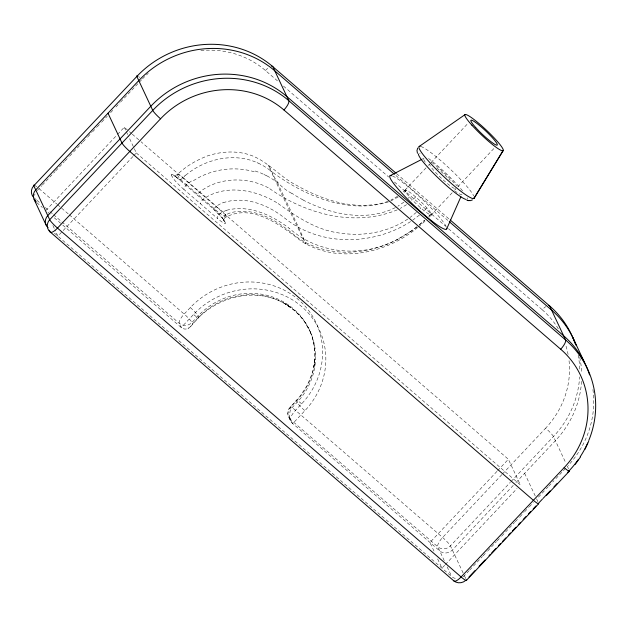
<?xml version="1.0" encoding="UTF-8"?>
<svg xmlns="http://www.w3.org/2000/svg" width="627" height="627" viewBox="0 0 627 627"><rect width="100%" height="100%" fill="white"/><g stroke="black" fill="none" stroke-linecap="round" stroke-linejoin="round"><path stroke-width="0.47" stroke-dasharray="3.13 2.35" d="M62.771 225.101L181.242 327.506C182.747 328.854 184.941 329.418 186.901 328.861C187.935 328.595 188.892 328.078 189.73 327.412C212.984 296.469 257.462 283.827 290.466 307.23L284.713 303.57L294.431 310.483A68.382 64.385 -25.1 0 1 297.104 402.322L290.952 408.851L290.176 410.638L289.345 415.96L290.489 420.929M513.254 485.4L452.357 550.004A9.044 8.519 -25.1 0 1 439.699 550.914L291.202 422.175L288.099 415.474L287.801 413.632L288.812 408.859L300.631 395.449L307.559 384.727L312.481 372.54L314.926 359.255L313.892 367.022C316.133 355.015 314.825 342.35 309.973 331.127L310.616 332.506L304.44 321.502L300.678 316.706L294.431 310.483A68.382 64.385 -25.1 0 0 198.751 317.317L190.655 326.565L187.998 328.477M37.369 190.514A9.044 2.814 -49.2 0 1 39.007 188.609L41.688 185.772M42.354 185.059L55.066 171.579M55.732 170.865L64.432 161.641M65.106 160.927L69.119 156.672M69.785 155.958L82.498 142.478M83.164 141.765L87.184 137.509M87.851 136.796L91.863 132.54M92.537 131.827L96.55 127.571M97.216 126.858L101.229 122.602M101.903 121.889L107.256 116.214M110.603 112.664L113.275 109.827M115.948 106.982L119.969 102.726M120.635 102.013L142.047 79.3M45.849 210.476L116.904 135.095M117.578 134.382L124.279 127.273L128.645 131.043M132.955 156.507L57.88 236.152L54.972 229.952M133.629 155.794L136.31 152.949L128.425 136.122M444.261 560.648L437.756 546.768L290.662 419.62A9.044 2.814 -49.2 0 1 295.513 410.332L301.665 403.804A77.411 72.881 -25.1 0 0 298.648 299.831A77.411 72.881 -25.1 0 0 190.334 307.567L184.158 314.072A9.044 2.814 -49.2 0 0 179.298 323.36L181.242 327.506L193.539 314.456A77.411 72.881 -25.1 0 1 301.877 306.736A77.411 72.881 -25.1 0 1 304.894 410.701L292.597 423.758L290.662 419.62A9.044 8.519 -25.1 0 1 290.309 407.472L296.453 400.943A68.382 64.385 -25.1 0 0 293.789 309.103A68.382 64.385 -25.1 0 0 198.108 315.93L191.956 322.458A9.044 8.519 -25.1 0 1 179.298 323.36L53.687 214.787M405.081 190.083L427.685 166.1M428.351 165.395L429.683 163.984M431.015 162.573L468.236 123.08M431.227 214.998L453.838 191.008M454.504 190.302L455.837 188.892M457.828 186.775L494.389 147.988M496.976 471.363L429.942 542.48L434.503 552.215M497.65 470.65L508.372 459.27L141.012 141.733M501.866 474.631L442.615 537.48A9.044 2.814 -49.2 0 0 437.756 546.768A9.044 8.519 -25.1 0 0 450.413 545.866L510.307 482.328M502.509 473.949L545.655 428.178A9.044 1.183 43.3 0 1 553.453 436.557L565.915 463.173M510.95 481.646L553.453 436.557A97.24 91.55 -25.1 0 0 579.622 376.913M515.935 482.563L555.389 440.703A97.24 91.55 -25.1 0 0 581.566 381.051M444.653 565.311L441.972 568.156L437.411 558.414M445.327 564.598L517.048 488.511M463.157 576.777A9.044 8.519 -25.1 0 0 464.388 575.688L469.067 570.719M469.741 570.006L482.453 556.517M483.127 555.804L487.14 551.548M487.806 550.835L496.506 541.61M497.18 540.897L501.192 536.641M501.859 535.928L514.579 522.44M515.245 521.727L519.266 517.471M519.932 516.758L523.945 512.502M524.619 511.789L528.632 507.525M529.306 506.82L533.318 502.556M544.354 490.855L536.665 499.006L538.601 503.152M546.274 488.809L548.194 486.771M548.837 486.09L552.042 482.696M552.685 482.014L553.962 480.658M555.89 478.613L567.419 466.378L568.509 468.706M430.992 213.219L431.258 213.729L428.609 216.456M420.835 208.007L420.051 208.83M426.956 207.999L423.068 211.871M430.122 214.763L428.602 216.346M415.662 196.964L411.547 200.883M406.374 190.216L403.843 192.685M409.541 196.972L408.302 198.234M429.244 217.02L431.313 214.967A18.089 2.367 43.3 0 0 413.264 194.95A18.089 2.367 43.3 0 0 410.097 197.583A18.089 2.367 43.3 0 0 431.384 214.92M171.461 175.215A13.543 1.771 43.3 0 1 179.275 179.502A4.522 1.411 -49.2 0 0 183.037 177.574L184.495 176.258M403.286 191.752L405.183 190.005M416.336 212.396L410.089 217.444M226.692 210.327A26.922 26.216 -9.5 0 0 221.119 212.827L219.905 213.588A4.522 1.411 -49.2 0 0 217.365 218.353L183.985 189.503A4.522 1.403 -49.2 0 1 186.548 184.714L192.834 179.91M418.507 226.911L425.114 221.135M419.283 224.96L424.667 220.202L419.322 224.866M185.733 175.199C204.99 159.015 233.479 152.298 257.039 162.605M419.377 215.124L412.84 220.085M417.135 226.708L410.936 231.339M403.851 202.153L397.957 206.165M416.767 226.911C386.099 251.396 340.727 261.287 304.965 242.124A81.894 77.097 -25.1 0 1 295.215 235.838C277.832 220.853 255.189 207.004 231.434 212.506A24.257 22.838 -25.1 0 0 225.877 214.896M417.731 227.499C386.075 253.825 337.208 264.21 301.015 240.995C280.535 225.015 251.043 202.545 224.638 217.851L223.902 219.889L223.925 219.152L224.2 221.221L222.083 217.577M387.752 201.322L385.636 202.184C355.156 210.97 322.944 200.264 296.297 185.2C280.434 177.167 268.842 162.432 252.266 155.802C237.978 150.315 221.974 151.138 207.6 155.872C196.565 160.089 186.164 166.108 177.582 174.275C176.273 175.442 174.424 175.756 172.786 175.152L176.493 177.159L175.599 176.516L212.655 208.336A4.522 1.411 -49.2 0 0 216.472 206.354L217.663 205.538M397.69 196.227L390.887 200.099M411.038 231.112L398.411 238.785M406.586 204.668L400.245 208.407M407.746 219.082C388.583 231.99 364.444 236.504 341.723 233.307C317.67 230.908 297.449 217.303 278.341 203.736A13.739 13.622 -49.1 0 1 277.832 203.414L276.711 202.646M410.567 221.605C373.324 245.666 320.428 246.748 285.113 218.4A21.31 19.656 -35.4 0 0 284.525 217.984L283.506 217.208A20.793 18.81 -22 0 1 282.824 216.621M398.216 196.996L390.903 200.891M395.363 207.608C366.097 222.162 330.821 214.45 303.045 200.005M422.245 159.148L423.923 158.278M397.753 239.295C364.342 257.517 320.389 254.828 291.093 229.85A13.951 13.52 -35.3 0 1 290.497 229.38L289.65 228.659M397.189 209.88C354.506 227.476 305.412 214.073 269.085 188.241A19.774 16.506 -21.5 0 1 268.372 187.739M223.094 202.772C243.613 195.757 266.256 203.963 282.793 216.66M388.709 201.784C347.664 214.881 303.758 195.459 270.927 171.108L268.505 165.481A18.732 0.4 64.3 0 1 268.991 166.171L269.249 166.633M226.676 210.272C248.7 204.378 271.373 214.896 288.773 227.946M255.197 170.999L261.224 173.177A17.924 17.101 -16.8 0 1 262.274 173.726L263.528 174.259A25.299 24.68 -49.2 0 0 264.077 174.502M264.069 174.51L266.914 175.928M258.097 163.067L260.808 164.415A67.826 63.664 -55.3 0 1 270.942 171.085M291.555 193.296C282.518 188.39 275.081 181.477 271.867 171.5A18.732 0.408 64.3 0 0 270.284 168.483L269.289 166.704M183.037 177.574L216.472 206.354M186.548 184.714L219.905 213.588M396.625 173.687L449.473 219.364M395.911 175.536L447.803 220.39M200.891 50.568A88.062 82.905 -25.1 0 1 203.03 50.387A88.062 82.905 -25.1 0 1 265.425 70.506L278.412 81.706M283.459 86.071L388.693 177.026M394.454 182.01L445.632 226.245M448.509 228.737L542.206 309.73A9.044 2.814 -49.2 0 1 545.788 306.611M129.374 131.67L131.552 133.559M132.281 134.186L140.283 141.106M179.267 179.487L180.31 180.388M136.31 152.949L520.402 484.953L508.372 459.27M39.007 188.609L56.783 203.971M57.519 204.614L68.633 214.215M69.37 214.857L184.158 314.072A9.044 1.183 43.3 0 1 191.956 322.458L192.607 323.838M34.148 197.897L36.241 199.707M36.946 200.311L40.434 203.328M45.316 207.553L49.502 211.166M50.199 211.769L52.292 213.58M36.789 202.639L42.362 207.459M47.965 212.302L50.082 214.128M54.306 217.788L60.654 223.275M54.392 233.142L451.73 576.589A9.044 8.519 -25.1 0 0 457.201 578.674M222.946 218.729L212.655 208.336A13.614 1.779 43.3 0 1 224.505 221.049L225.289 222.718A13.614 1.779 43.3 0 1 217.357 218.321M405.551 191.838L405.05 190.757M277.393 182.716L284.47 197.544A128.174 2.14 64.4 0 1 291.555 212.475A127.375 2.069 64.3 0 1 298.711 227.719L306.062 243.911A18.732 0.4 64.3 0 1 305.576 243.221L304.283 240.909A18.732 0.408 64.3 0 1 302.7 237.892L290.097 211.84A128.174 2.14 64.4 0 1 283.012 196.917A127.375 2.069 64.3 0 1 275.856 181.673L270.927 171.108M225.336 214.16L226.135 215.829M171.437 175.192L172.221 176.861M524.634 473.33L535.419 496.349M463.141 573.031L450.413 545.866A9.044 1.183 43.3 0 0 442.615 537.48L295.513 410.332A9.044 1.183 43.3 0 0 290.309 407.472L290.952 408.851M464.388 575.688L466.323 579.826M447.169 566.847L451.73 576.589M124.279 127.273L125.941 130.808M126.356 131.694L128.01 135.236M52.903 225.524L54.557 229.067M177.59 174.909L178.374 176.587A9.084 1.285 40.9 0 0 186.595 184.808M431.258 213.729L431.447 214.215M290.035 419.824L289.353 416.085M579.724 357.374A97.24 91.55 -25.1 0 1 581.668 373.394M578.165 355.086A97.24 91.55 -25.1 0 1 579.763 371.16M301.665 403.804A9.044 1.183 43.3 0 0 296.453 400.943L297.104 402.322A9.044 1.183 43.3 0 0 304.902 410.709M190.31 307.551A9.044 1.183 43.3 0 1 198.108 315.93L198.751 317.317A9.044 1.183 43.3 0 1 193.539 314.456M34.446 195.326A9.044 2.814 -49.2 0 1 35.041 194.033M142.548 78.798A88.062 82.905 -25.1 0 1 148.238 73.343M35.198 185.686A9.044 1.183 43.3 0 1 36.703 186.736M138.7 76.674A9.044 1.183 43.3 0 1 139.743 77.427M265.44 70.498A9.044 2.814 -49.2 0 1 267.8 68.288M566.04 346.182A88.172 83.007 -25.1 0 1 568.086 354.427M569.042 360.737A88.172 83.007 -25.1 0 1 545.647 428.17M542.198 309.738A88.172 83.007 -25.1 0 1 558.532 329.222M592.907 389.571A97.24 91.55 -25.1 0 1 568.078 465.673M224.897 221.88A4.522 4.256 -25.2 0 1 225.736 214.99M266.945 175.873A68.97 61.085 0.6 0 1 277.432 182.669M303.084 199.935A152.541 145.762 -69.5 0 1 291.649 193.14M217.6 205.444A26.702 23.787 -32.3 0 1 223.063 202.686M216.966 207.223A9.248 1.011 36.7 0 1 225.148 214.026M268.293 187.834A26.749 23.121 -32.3 0 0 267.847 187.575C246.834 176.54 218.815 177.104 199.762 191.933A4.522 1.411 -49.2 0 1 195.953 193.9M257.015 162.659A19.837 18.222 -33.1 0 1 258.073 163.106M184.393 176.156A57.896 46.453 -35.5 0 1 185.639 175.09M177.7 174.996A9.052 1.23 41.4 0 1 183.021 177.551M193.414 180.694A69.934 64.847 -7.1 0 1 254.868 171.916M276.695 202.678A14.797 14.562 -9.8 0 0 275.7 202.043C254.39 189.378 224.693 184.15 203.242 199.127A4.522 1.411 -49.2 0 0 200.671 203.924M288.741 227.977A17.862 17.156 -17.6 0 1 289.619 228.69M226.488 216.072A9.24 1.575 34.8 0 1 219.811 213.345M183.977 189.487A13.559 1.771 43.3 0 1 172.245 176.885M455.947 188.852A18.089 2.367 43.3 0 1 455.516 188.899M454.379 188.5A18.089 2.367 43.3 0 1 439.801 176.736A18.089 2.367 43.3 0 1 429.613 164.47M436.706 167.918A18.089 2.367 43.3 0 1 450.225 180.427M462.013 194.284A26.232 3.425 43.3 0 1 455.186 191.227M425.224 162.15A26.232 3.425 43.3 0 1 424.142 158.223M431.603 162.322A26.232 3.425 43.3 0 1 456.699 185.772M392.526 176.015A38.898 5.079 43.3 0 1 421.806 198.853A38.898 5.079 43.3 0 1 446.22 226.66M419.534 153.325A33.333 4.358 43.3 0 1 420.114 153.45M428.562 158.521A33.333 4.358 43.3 0 1 462.679 191M467.099 197.771A33.333 4.358 43.3 0 1 467.193 199.127M420.803 146.475A37.761 4.93 43.3 0 1 449.026 168.005A37.761 4.93 43.3 0 1 473.714 195.922"/><path stroke-width="0.94" d="M460.916 196.706L446.737 228.8M417.731 148.019L416.979 150.527L417.457 153.286M584.952 449.316L588.69 441.275M473.996 198.383L503.293 150.339L474.192 198.077M575.257 464.317L580.461 457.02M564.143 467.656A88.172 83.007 -25.1 0 0 560.695 349.223L283.937 109.984A88.062 82.905 -25.1 0 0 221.527 89.873A88.062 82.905 -25.1 0 0 160.559 118.801L57.504 228.095A9.044 2.814 -49.2 0 1 50.058 231.865L49.282 230.203M469.004 576.989L475.023 570.601M479.044 566.338L485.063 559.95M489.076 555.687L490.416 554.268M491.756 552.849L495.769 548.594M498.449 545.749L500.456 543.617M502.462 541.493L505.809 537.942M508.489 535.097L510.496 532.974M512.502 530.842L515.849 527.291M518.529 524.454L520.535 522.322M523.208 519.477L525.888 516.64M528.569 513.803L530.575 511.671M533.248 508.834L535.928 505.989M542.449 499.068L538.601 503.152A9.044 1.183 43.3 0 1 533.389 500.291L129.781 151.42A9.044 1.183 43.3 0 1 121.983 143.034L108.016 113.213M543.092 498.394L550.138 490.917M553.986 486.834L557.184 483.441M567.435 472.562L569.363 470.524A97.24 91.55 -25.1 0 0 578.227 459.693M466.347 580.453L538.624 503.771M546.313 495.612L569.379 471.143M419.118 146.522L465.14 114.553M472.421 199.903L470.485 200.64L467.922 200.475M390.127 175.67L421.407 159.579M467.805 200.444L466.95 200.248L468.792 200.679M396.131 173.264L272.886 66.728A9.044 2.814 -49.2 0 0 271.601 66.196M450.194 219.991L549.652 305.968A97.24 91.55 -25.1 0 1 575.014 343.314M394.469 174.29L274.83 70.875A97.24 91.55 -25.1 0 0 138.771 80.585L35.739 189.895A9.044 8.519 -25.1 0 0 36.092 202.043L35.849 201.526M449.245 221.637L551.595 310.106A97.24 91.55 -25.1 0 1 576.323 345.704M465.743 580.39A9.044 8.519 -25.1 0 1 453.666 580.735L50.058 231.865A9.044 8.519 -25.1 0 1 49.705 219.716L33.795 185.749L136.835 76.439A9.044 1.183 43.3 0 1 137.822 76.133M572.694 337.279L584.717 362.962M35.245 200.225L35.488 200.742M34.132 199.511L46.155 225.195M48.122 227.719A9.044 8.519 -25.1 0 1 47.77 215.57L150.801 106.261A97.24 91.55 -25.1 0 1 286.852 96.55L563.626 335.79A97.24 91.55 -25.1 0 1 589.568 374.907M548.374 305.427A9.044 2.814 -49.2 0 1 549.652 305.968L565.562 339.928A97.24 91.55 -25.1 0 1 588.792 440.452M34.438 185.263A9.044 1.183 43.3 0 0 33.795 185.749A9.044 8.519 -25.1 0 0 33.686 197.458M453.666 580.735A9.044 2.814 -49.2 0 0 461.111 576.965L564.151 467.664A9.044 1.183 43.3 0 0 569.363 470.524M466.323 579.826A9.044 1.183 43.3 0 1 461.111 576.965L57.504 228.095A9.044 1.183 43.3 0 1 49.705 219.716L152.745 110.407A97.24 91.55 -25.1 0 1 288.796 100.696L565.562 339.928A9.044 2.814 -49.2 0 1 560.71 349.215M587.703 443.015A97.24 91.55 -25.1 0 1 580.226 456.746M283.937 109.984A9.044 2.814 -49.2 0 0 288.796 100.696L272.886 66.728A97.24 91.55 -25.1 0 0 136.835 76.439L152.745 110.407A9.044 1.183 43.3 0 0 160.543 118.793M446.73 228.103A38.898 5.079 43.3 0 1 413.687 205.162A38.898 5.079 43.3 0 1 391.71 175.732M466.174 199.441A33.333 4.358 43.3 0 1 438.947 178.679A33.333 4.358 43.3 0 1 418.421 153.976M474.2 197.325A37.761 4.93 43.3 0 1 443.109 175.975A37.761 4.93 43.3 0 1 420.145 146.334M471.912 125.188A26.232 3.425 43.3 0 0 503.058 150.739A26.232 3.425 43.3 0 0 477.241 122.061A26.232 3.425 43.3 0 0 471.912 125.188M475.681 127.508A18.089 2.367 43.3 0 0 497.164 145.127A18.089 2.367 43.3 0 0 479.365 125.353A18.089 2.367 43.3 0 0 475.681 127.508"/></g></svg>
